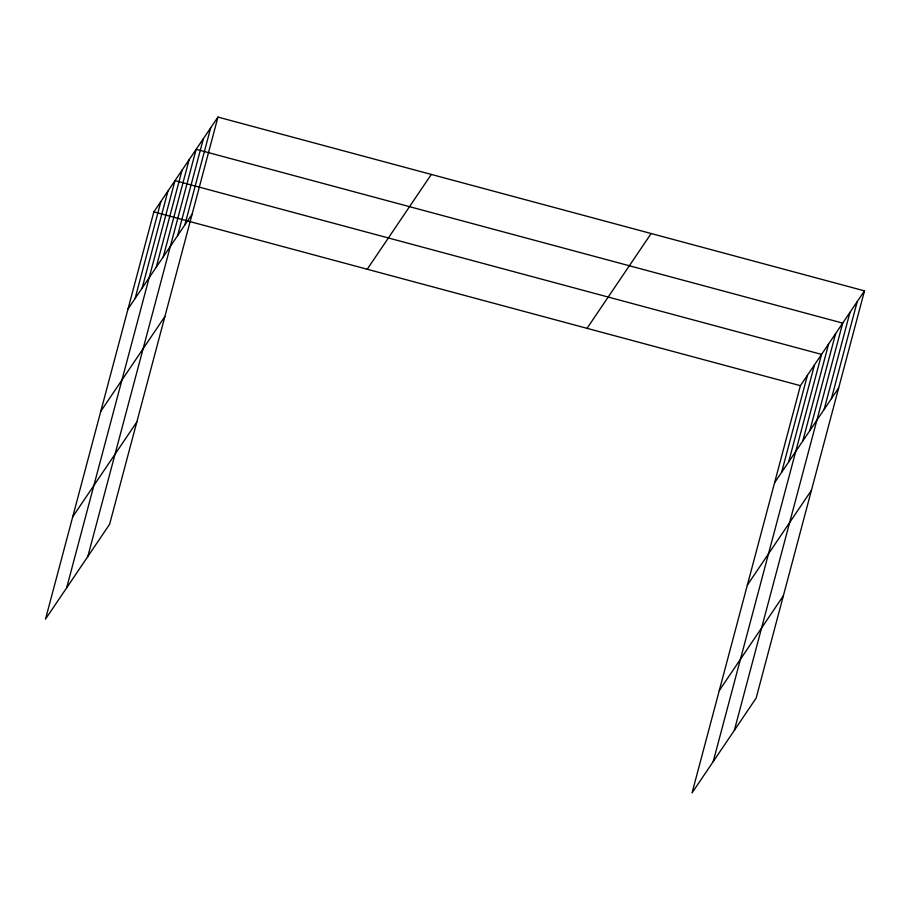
<?xml version="1.0" encoding="UTF-8"?>
<svg xmlns="http://www.w3.org/2000/svg" width="910" height="910" viewBox="0 0 910 910"><rect width="100%" height="100%" fill="white"/><g stroke="black" fill="none" stroke-linecap="round" stroke-linejoin="round"><path stroke-width="1.36" d="M217.956 117.083L153.858 211.893L45.5 619.13L109.598 524.319L217.956 117.083L864.5 290.87L756.142 698.106L692.044 792.917L800.402 385.681L864.5 290.87M135.078 298.537L160.911 201.463M142.131 288.106L167.952 191.032M66.646 587.837L175.004 180.612L821.559 354.399L713.201 761.624M156.236 267.244L182.057 170.181M163.277 256.813L189.109 159.75M87.804 556.556L196.162 149.32L842.706 323.107L734.347 730.343M177.598 235.644L203.419 138.57M184.855 224.895L210.688 127.832M781.622 472.324L807.454 375.25M788.674 461.893L814.507 364.83M802.779 441.031L828.612 343.969M809.832 430.601L835.653 333.538M824.141 409.432L849.974 312.369M831.41 398.682L857.231 301.62M128.026 308.956L192.124 214.157M100.794 411.32L164.892 316.509M72.732 516.778L136.83 421.967M367.219 269.246L431.317 174.436M587.041 328.328L651.139 233.529M774.581 482.755L838.667 387.944M747.337 585.107L811.436 490.297M719.287 690.565L783.373 595.754M153.858 211.893L800.402 385.681"/></g></svg>
